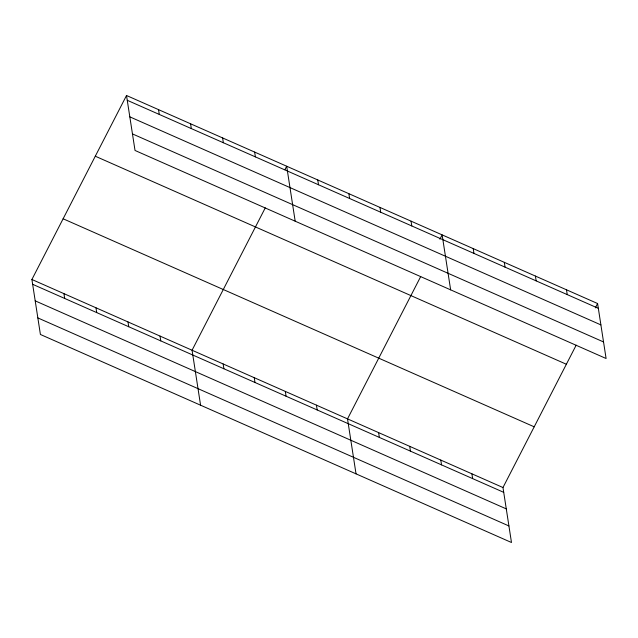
<?xml version="1.0" encoding="UTF-8"?>
<svg xmlns="http://www.w3.org/2000/svg" width="638" height="638" viewBox="0 0 638 638"><rect width="100%" height="100%" fill="white"/><g stroke="black" fill="none" stroke-linecap="round" stroke-linejoin="round"><path stroke-width="0.96" d="M576.178 345.166L502.975 487.536L511.485 542.507L40.409 334.471L31.9 279.492L126.515 95.493L597.591 303.529L606.1 358.508L135.025 150.464L126.515 95.493M265.272 207.86L192.07 350.23L200.579 405.202M284.891 169.692L286.677 166.223L295.187 221.203M420.721 276.517L347.519 418.879L356.028 473.859M439.901 239.218L442.134 234.88L450.643 289.851M595.358 307.867L597.591 303.529M127.257 100.294L598.332 308.337M129.817 116.85L600.892 324.894M132.457 133.908L603.54 341.952M95.293 156.214L566.369 364.25M63.122 218.778L534.197 426.814M31.9 279.492L502.975 487.536M32.642 284.301L503.717 492.337M35.21 300.857L506.285 508.893M37.849 317.915L508.925 525.951M566.496 289.804L567.246 294.604M535.41 276.071L536.151 280.872M504.315 262.338L505.057 267.147M473.229 248.605L473.97 253.414M471.889 473.803L472.63 478.604M411.039 221.147L411.789 225.948M440.794 460.07L441.536 464.879M379.953 207.414L380.695 212.223M409.7 446.345L410.449 451.146M348.858 193.689L349.608 198.49M378.613 432.612L379.355 437.413M317.772 179.956L318.514 184.757M316.432 405.146L317.174 409.955M254.642 152.075L255.391 156.884M285.338 391.421L286.079 396.222M222.614 137.936L223.356 142.737M254.251 377.688L254.993 382.497M190.579 123.788L191.32 128.589M223.156 363.955L223.898 368.764M158.543 109.64L159.293 114.441M160.034 336.082L160.776 340.883M127.999 321.935L128.74 326.736M95.963 307.787L96.713 312.596M63.936 293.639L64.677 298.448"/></g></svg>
